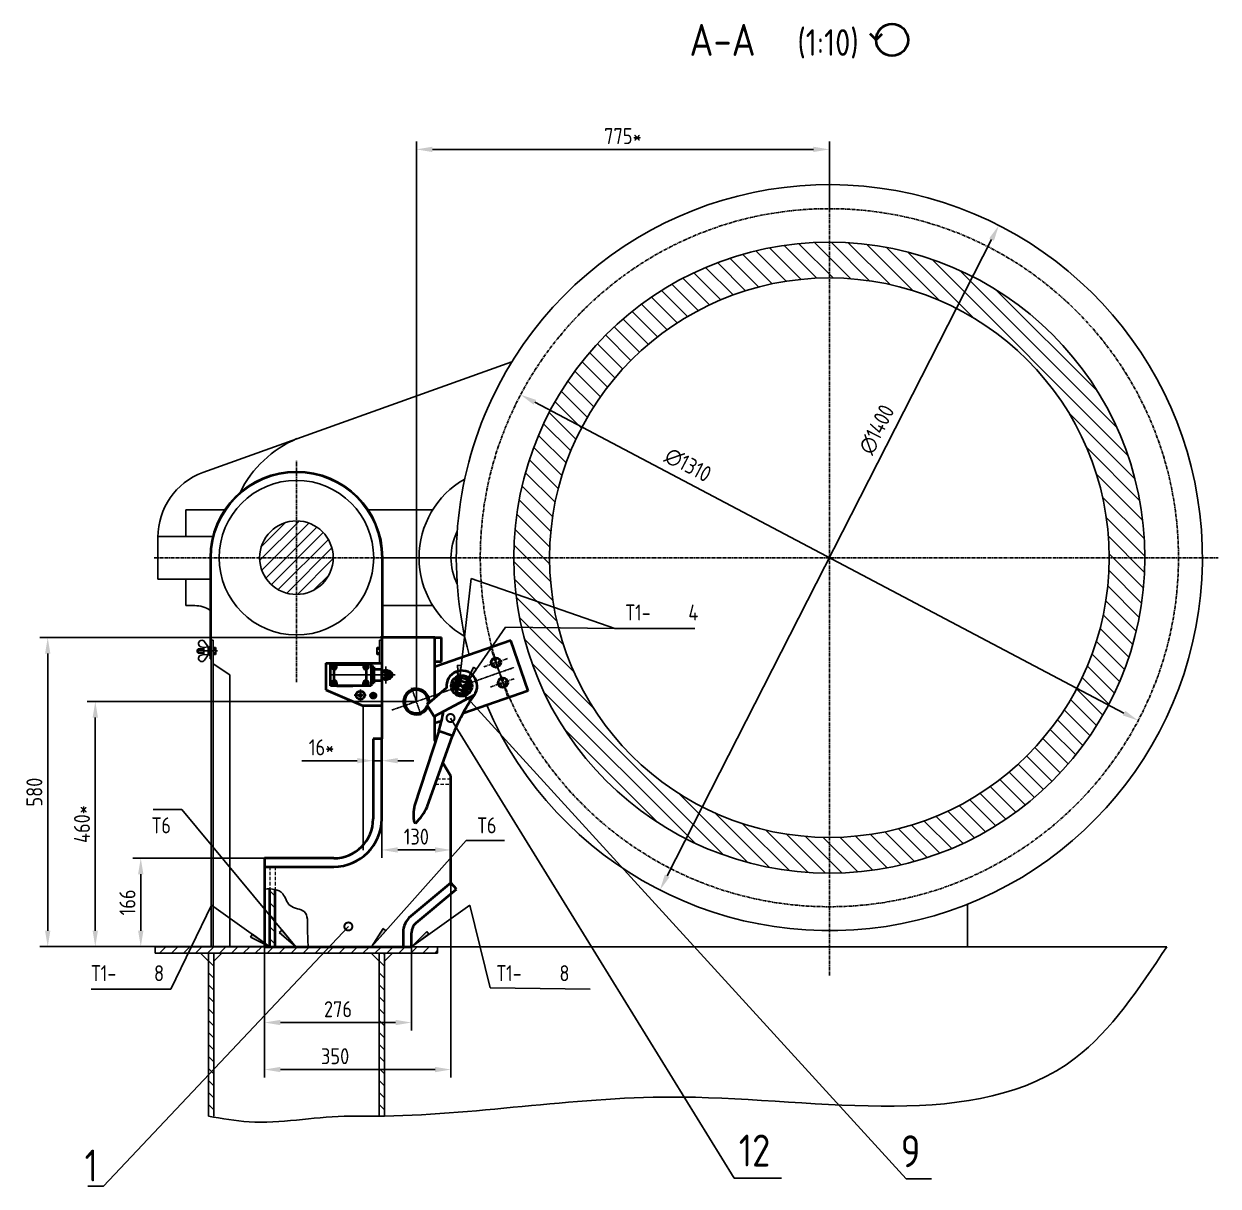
# Model space of a CAD drawing. Header units: millimetres. Extents: x 467 to 39028, y -12467 to 24298.
# Drawn here: x 467 to 2707, y -9413 to -7232 of the extents above; entities that cross this region are included whole.
import ezdxf
from ezdxf.enums import TextEntityAlignment as Align

# ---------------------------------------------------------------- set-up
doc = ezdxf.new("R2010")
doc.units = ezdxf.units.MM
for name, pattern in [('CENTER', [50.8, 31.75, -6.35, 6.35, -6.35]), ('CENTER2', [1.125, 0.75, -0.125, 0.125, -0.125]), ('HIDDEN', [9.525, 6.35, -3.175]), ('PHANTOM', [2.5, 1.25, -0.25, 0.25, -0.25, 0.25, -0.25])]:
    doc.linetypes.add(name, pattern=pattern)
for name, color, linetype in [('Bord', 1, 'Continuous'), ('Cen', 5, 'CENTER'), ('CEN2', 5, 'CENTER2'), ('Dim', 7, 'Continuous'), ('Hatch', 250, 'Continuous'), ('Hide', 250, 'HIDDEN'), ('PHAN', 5, 'PHANTOM'), ('Text', 3, 'Continuous'), ('Textb', 6, 'Continuous')]:
    doc.layers.add(name, color=color, linetype=linetype)
doc.layers.add('Con', color=6, linetype='Continuous', lineweight=18)
doc.layers.add('Cont', color=6, linetype='Continuous', lineweight=40)
doc.styles.add('Style1', font='romans.shx', dxfattribs={"width": 0.8})
doc.dimstyles.new('Dia_2', dxfattribs={"dimscale": 2, "dimtxt": 3, "dimasz": 3, "dimexe": 1.25, "dimexo": 0, "dimgap": 1.5, "dimtad": 2, "dimtoh": 1, "dimtxsty": 'Style1', "dimcen": 2.5, "dimclrt": 3, "dimadec": 0, "dimazin": 0, "dimtfac": 1, "dimtmove": 1, "dimatfit": 3, "dimfxl": 1, "dimarcsym": 0})
doc.dimstyles.new('LIN10', dxfattribs={"dimscale": 10, "dimtxt": 3, "dimasz": 3, "dimexe": 1.5, "dimexo": 0, "dimgap": 1, "dimtad": 1, "dimdec": 0, "dimzin": 12, "dimdsep": 46, "dimtxsty": 'Style1', "dimcen": 0, "dimclrt": 3, "dimadec": 0, "dimazin": 0, "dimtfac": 1, "dimtdec": 0, "dimtmove": 0, "dimatfit": 3, "dimfxl": 1, "dimtolj": 1, "dimtzin": 12, "dimarcsym": 0})
doc.dimstyles.new('Poz_15', dxfattribs={"dimscale": 15, "dimtxt": 6, "dimasz": 3, "dimexe": 1.25, "dimexo": 0, "dimgap": 1.5, "dimtad": 2, "dimtih": 1, "dimtoh": 1, "dimdec": 0, "dimtxsty": 'Style1', "dimblk": 'DOTSMALL', "dimcen": 2.5, "dimclrt": 6, "dimadec": 0, "dimazin": 0, "dimtfac": 1, "dimtdec": 0, "dimtmove": 0, "dimatfit": 3, "dimldrblk": 'DOTSMALL', "dimfxl": 1, "dimarcsym": 0})
doc.dimstyles.new('SVARKA_10', dxfattribs={"dimscale": 10, "dimtxt": 3, "dimasz": 4, "dimexe": 1.5, "dimexo": 0, "dimgap": 1.5, "dimtad": 1, "dimdec": 0, "dimzin": 12, "dimdsep": 46, "dimtxsty": 'Style1', "dimblk1": 'Arrow', "dimblk2": 'Arrow', "dimsah": 1, "dimcen": 0, "dimclrt": 3, "dimadec": 0, "dimazin": 0, "dimtfac": 1, "dimtdec": 0, "dimtofl": 0, "dimtmove": 1, "dimatfit": 3, "dimldrblk": 'Arrow', "dimfxl": 1, "dimtolj": 1, "dimtzin": 12, "dimarcsym": 0})
doc.dimstyles.new('SVARKA_5', dxfattribs={"dimscale": 5, "dimtxt": 3, "dimasz": 4, "dimexe": 1.5, "dimexo": 0, "dimgap": 1.5, "dimtad": 1, "dimdec": 0, "dimzin": 12, "dimdsep": 46, "dimtxsty": 'Style1', "dimblk1": 'Arrow', "dimblk2": 'Arrow', "dimsah": 1, "dimcen": 0, "dimclrt": 3, "dimadec": 0, "dimazin": 0, "dimtfac": 1, "dimtdec": 0, "dimtofl": 0, "dimtmove": 1, "dimatfit": 3, "dimldrblk": 'Arrow', "dimfxl": 1, "dimtolj": 1, "dimtzin": 12, "dimarcsym": 0})

# ---------------------------------------------------------------- blocks, each defined once
blk = doc.blocks.new('*D259')
at = {"layer": 'Defpoints', "color": 0, "transparency": 16777216}
for p in [(1977.9, -7467.4), (1977.9, -7578.6), (1202.9, -8503.6)]:
    blk.add_point(p, dxfattribs=at)
at = {"layer": 'Dim', "color": 0, "lineweight": -2, "transparency": 16777216}
for p, q in [((1202.9, -8503.6), (1202.9, -7452.4)), ((1977.9, -7578.6), (1977.9, -7452.4)), ((1232.9, -7467.4), (1947.9, -7467.4))]:
    blk.add_line(p, q, dxfattribs=at)
at = {"layer": 'Dim', "color": 0, "transparency": 16777216}
for points in [[(1232.9, -7462.4), (1232.9, -7472.4), (1202.9, -7467.4)], [(1947.9, -7462.4), (1947.9, -7472.4), (1977.9, -7467.4)]]:
    blk.add_solid(points, dxfattribs=at)
at = {"layer": 'Dim', "color": 3, "transparency": 16777216, "insert": (1590.4, -7442.4), "char_height": 30, "attachment_point": 5, "style": 'Style1'}
blk.add_mtext('\\A1;775*', dxfattribs=at)
blk = doc.blocks.new('*D260')
at = {"layer": 'Defpoints', "color": 0, "transparency": 16777216}
for p in [(1202.9, -8503.6), (600.5, -8963.6), (712.9, -8963.6)]:
    blk.add_point(p, dxfattribs=at)
at = {"layer": 'Dim', "color": 0, "lineweight": -2, "transparency": 16777216}
for p, q in [((1202.9, -8503.6), (585.5, -8503.6)), ((600.5, -8533.6), (600.5, -8933.6)), ((712.9, -8963.6), (585.5, -8963.6))]:
    blk.add_line(p, q, dxfattribs=at)
at = {"layer": 'Dim', "color": 0, "transparency": 16777216}
for points in [[(595.5, -8533.6), (605.5, -8533.6), (600.5, -8503.6)], [(595.5, -8933.6), (605.5, -8933.6), (600.5, -8963.6)]]:
    blk.add_solid(points, dxfattribs=at)
at = {"layer": 'Dim', "color": 3, "transparency": 16777216, "insert": (575.5, -8733.6), "char_height": 30, "attachment_point": 5, "rotation": 90, "style": 'Style1'}
blk.add_mtext('\\A1;460*', dxfattribs=at)
blk = doc.blocks.new('*D271')
at = {"layer": 'Defpoints', "color": 0, "transparency": 16777216}
for p in [(685.8, -8797.6), (917.9, -8797.6), (917.9, -8963.6)]:
    blk.add_point(p, dxfattribs=at)
at = {"layer": 'Dim', "color": 0, "lineweight": -2, "transparency": 16777216}
for p, q in [((917.9, -8797.6), (670.8, -8797.6)), ((685.8, -8933.6), (685.8, -8827.6)), ((917.9, -8963.6), (670.8, -8963.6))]:
    blk.add_line(p, q, dxfattribs=at)
at = {"layer": 'Dim', "color": 0, "transparency": 16777216}
for points in [[(680.8, -8827.6), (690.8, -8827.6), (685.8, -8797.6)], [(680.8, -8933.6), (690.8, -8933.6), (685.8, -8963.6)]]:
    blk.add_solid(points, dxfattribs=at)
at = {"layer": 'Dim', "color": 3, "transparency": 16777216, "insert": (660.8, -8880.6), "char_height": 30, "attachment_point": 5, "rotation": 90, "style": 'Style1'}
blk.add_mtext('\\A1;166', dxfattribs=at)
blk = doc.blocks.new('*D272')
at = {"layer": 'Defpoints', "color": 0, "transparency": 16777216}
for p in [(917.9, -8963.6), (1193.9, -8963.6), (1193.9, -9106)]:
    blk.add_point(p, dxfattribs=at)
at = {"layer": 'Dim', "color": 0, "lineweight": -2, "transparency": 16777216}
for p, q in [((917.9, -8963.6), (917.9, -9121)), ((1193.9, -8963.6), (1193.9, -9121)), ((947.9, -9106), (1163.9, -9106))]:
    blk.add_line(p, q, dxfattribs=at)
at = {"layer": 'Dim', "color": 0, "transparency": 16777216}
for points in [[(947.9, -9101), (947.9, -9111), (917.9, -9106)], [(1163.9, -9101), (1163.9, -9111), (1193.9, -9106)]]:
    blk.add_solid(points, dxfattribs=at)
at = {"layer": 'Dim', "color": 3, "transparency": 16777216, "insert": (1055.9, -9081), "char_height": 30, "attachment_point": 5, "style": 'Style1'}
blk.add_mtext('\\A1;276', dxfattribs=at)
blk = doc.blocks.new('*D273')
at = {"layer": 'Defpoints', "color": 0, "transparency": 16777216}
for p in [(1146.8, -8383.6), (511.2, -8963.6), (712.9, -8963.6)]:
    blk.add_point(p, dxfattribs=at)
at = {"layer": 'Dim', "color": 0, "lineweight": -2, "transparency": 16777216}
for p, q in [((1146.8, -8383.6), (496.2, -8383.6)), ((511.2, -8413.6), (511.2, -8933.6)), ((712.9, -8963.6), (496.2, -8963.6))]:
    blk.add_line(p, q, dxfattribs=at)
at = {"layer": 'Dim', "color": 0, "transparency": 16777216}
for points in [[(506.2, -8413.6), (516.2, -8413.6), (511.2, -8383.6)], [(506.2, -8933.6), (516.2, -8933.6), (511.2, -8963.6)]]:
    blk.add_solid(points, dxfattribs=at)
at = {"layer": 'Dim', "color": 3, "transparency": 16777216, "insert": (486.2, -8673.6), "char_height": 30, "attachment_point": 5, "rotation": 90, "style": 'Style1'}
blk.add_mtext('\\A1;580', dxfattribs=at)
blk = doc.blocks.new('*D261')
at = {"layer": 'Defpoints', "color": 0, "transparency": 16777216}
for p in [(1137.9, -8709.7), (1267.9, -8779.1), (1267.9, -8782.1)]:
    blk.add_point(p, dxfattribs=at)
at = {"layer": 'Dim', "color": 0, "lineweight": -2, "transparency": 16777216}
for p, q in [((1137.9, -8709.7), (1137.9, -8797.1)), ((1167.9, -8782.1), (1237.9, -8782.1)), ((1267.9, -8779.1), (1267.9, -8797.1))]:
    blk.add_line(p, q, dxfattribs=at)
at = {"layer": 'Dim', "color": 0, "transparency": 16777216}
for points in [[(1167.9, -8777.1), (1167.9, -8787.1), (1137.9, -8782.1)], [(1237.9, -8777.1), (1237.9, -8787.1), (1267.9, -8782.1)]]:
    blk.add_solid(points, dxfattribs=at)
at = {"layer": 'Dim', "color": 3, "transparency": 16777216, "insert": (1202.9, -8757.1), "char_height": 30, "attachment_point": 5, "style": 'Style1'}
blk.add_mtext('\\A1;130', dxfattribs=at)
blk = doc.blocks.new('*D262')
at = {"layer": 'Defpoints', "color": 0, "transparency": 16777216}
for p in [(1121.9, -8614.6), (1121.9, -8709.7), (1137.9, -8709.7)]:
    blk.add_point(p, dxfattribs=at)
at = {"layer": 'Dim', "color": 0, "lineweight": -2, "transparency": 16777216}
for p, q in [((1121.9, -8709.7), (1121.9, -8599.6)), ((1137.9, -8709.7), (1137.9, -8599.6)), ((1091.9, -8614.6), (988.2, -8614.6)), ((1137.9, -8614.6), (1121.9, -8614.6)), ((1167.9, -8614.6), (1197.9, -8614.6))]:
    blk.add_line(p, q, dxfattribs=at)
at = {"layer": 'Dim', "color": 0, "transparency": 16777216}
for points in [[(1091.9, -8609.6), (1091.9, -8619.6), (1121.9, -8614.6)], [(1167.9, -8609.6), (1167.9, -8619.6), (1137.9, -8614.6)]]:
    blk.add_solid(points, dxfattribs=at)
at = {"layer": 'Dim', "color": 3, "transparency": 16777216, "insert": (1025, -8589.6), "char_height": 30, "attachment_point": 5, "style": 'Style1'}
blk.add_mtext('\\A1;16*', dxfattribs=at)
blk = doc.blocks.new('*D263')
at = {"layer": 'Defpoints', "color": 0, "transparency": 16777216}
for p in [(1267.9, -8843.6), (917.9, -8963.6), (1267.9, -9194.2)]:
    blk.add_point(p, dxfattribs=at)
at = {"layer": 'Dim', "color": 0, "lineweight": -2, "transparency": 16777216}
for p, q in [((1267.9, -8843.6), (1267.9, -9209.2)), ((917.9, -8963.6), (917.9, -9209.2)), ((947.9, -9194.2), (1237.9, -9194.2))]:
    blk.add_line(p, q, dxfattribs=at)
at = {"layer": 'Dim', "color": 0, "transparency": 16777216}
for points in [[(947.9, -9189.2), (947.9, -9199.2), (917.9, -9194.2)], [(1237.9, -9189.2), (1237.9, -9199.2), (1267.9, -9194.2)]]:
    blk.add_solid(points, dxfattribs=at)
at = {"layer": 'Dim', "color": 3, "transparency": 16777216, "insert": (1050.5, -9169.2), "char_height": 30, "attachment_point": 5, "style": 'Style1'}
blk.add_mtext('\\A1;350', dxfattribs=at)
blk = doc.blocks.new('*D274')
at = {"layer": 'Defpoints', "color": 0, "transparency": 16777216}
for p in [(1398.6, -7927.9), (2557.2, -8539.3)]:
    blk.add_point(p, dxfattribs=at)
at = {"layer": 'Dim', "color": 0, "lineweight": -2, "transparency": 16777216}
blk.add_line((2530.6, -8525.3), (1425.1, -7941.9), dxfattribs=at)
at = {"layer": 'Dim', "color": 0, "transparency": 16777216}
for points in [[(1427.5, -7937.5), (1422.8, -7946.4), (1398.6, -7927.9)], [(2533, -8520.9), (2528.3, -8529.7), (2557.2, -8539.3)]]:
    blk.add_solid(points, dxfattribs=at)
at = {"layer": 'Dim', "color": 3, "transparency": 16777216, "insert": (1712.6, -8059.7), "char_height": 30, "attachment_point": 5, "rotation": 332.1789, "style": 'Style1'}
blk.add_mtext('∅1310', dxfattribs=at)
blk = doc.blocks.new('*D275')
at = {"layer": 'Defpoints', "color": 0, "transparency": 16777216}
for p in [(2295.8, -7610), (1660, -8857.3)]:
    blk.add_point(p, dxfattribs=at)
at = {"layer": 'Dim', "color": 0, "lineweight": -2, "transparency": 16777216}
blk.add_line((1673.6, -8830.6), (2282.2, -7636.7), dxfattribs=at)
at = {"layer": 'Dim', "color": 0, "transparency": 16777216}
for points in [[(2277.7, -7634.4), (2286.6, -7639), (2295.8, -7610)], [(1669.1, -8828.3), (1678.1, -8832.8), (1660, -8857.3)]]:
    blk.add_solid(points, dxfattribs=at)
at = {"layer": 'Dim', "color": 3, "transparency": 16777216, "insert": (2066.8, -7993.1), "char_height": 30, "attachment_point": 5, "rotation": 62.9902, "style": 'Style1'}
blk.add_mtext('∅1400', dxfattribs=at)
blk = doc.blocks.new('1')
at = {"layer": 'Cont'}
for q in [(0.14, 4.02), (2.4, 4.02)]:
    blk.add_line((1.27, 2.88), q, dxfattribs=at)
blk.add_circle((4.27, 2.88), 3, dxfattribs=at)
blk = doc.blocks.new('ZNAK04')
at = {"layer": 'Cont'}
blk.add_blockref('1', (30.27, 0.21), dxfattribs=at)
at = {"layer": 'Textb', "style": 'Style1', "width": 0.8}
for tag, height, p in [('А-А', 6, (13.88, 0.1)), ('SC', 5, (28.73, 0.1))]:
    blk.add_attdef(tag, text='', height=height, dxfattribs=at).set_placement(p, align=Align.RIGHT)
blk.add_attdef('45%%D(1)', (38.24, 0.1), '', height=5, dxfattribs=at)
blk = doc.blocks.new('Arrow')
blk.add_hatch(color=256).paths.add_polyline_path([(0, 0), (-1, 0), (-1, -0.167)])
blk.add_line((-1, 0), (-1, -0.167))
at = {"color": 0, "linetype": 'ByBlock', "lineweight": -2}
for q in [(-1, 0), (-1, -0.167)]:
    blk.add_line((0, 0), q, dxfattribs=at)
blk = doc.blocks.new('svarka02')
at = {"layer": 'Text', "style": 'Style1', "width": 0.8}
for tag, p in [('Т1-', (2, 1.5)), ('6', (13.78, 1.5))]:
    blk.add_attdef(tag, p, '', height=3, dxfattribs=at)
blk = doc.blocks.new('_DotSmall')
at = {"color": 0, "linetype": 'ByBlock', "const_width": 0.5}
blk.add_lwpolyline([(-0.0625, 0, 1), (0.0625, 0, 1)], format="xyb", close=True, dxfattribs=at)
blk = doc.blocks.new('ключ')
for p, q in [((22813.8, 4645.4), (22875.8, 4586.9)), ((22796.3, 4626.1), (22813.3, 4626.1)), ((22796.3, 4609.1), (22796.3, 4626.1)), ((22813.3, 4626.1), (22813.3, 4609.1)), ((22899.3, 4631.4), (22899.4, 4604.4)), ((23040.7, 4629.5), (22899.3, 4631.4)), ((23076.3, 4615.7), (23076.1, 4619.1)), ((22813.3, 4609.1), (22796.3, 4609.1)), ((22899.4, 4604.4), (23045.9, 4606.2)), ((23045.9, 4606.2), (23045.9, 4606.2)), ((22817.5, 4592), (22859.8, 4567.2)), ((22875.8, 4586.9), (22859.8, 4567.2))]:
    blk.add_line(p, q)
for radius in [19.6, 14.9]:
    blk.add_circle((22804.8, 4617.6), radius)
for centre, radius, start, end in [((22805, 4618), 28.8, 72.2726, 295.6169), ((22914.3, 4989.5), 358.4, 253.7128, 267.5946), ((23024.9, 4509.2), 121.3, 64.988, 82.4765), ((22913.7, 4229.9), 374.7, 92.2201, 98.0847), ((23037, 4688.4), 82.7, 276.1825, 298.407)]:
    blk.add_arc(centre, radius, start, end)

msp = doc.modelspace()

# ---------------------------------------------------------------- hatches: boundary and pattern name
at = {"layer": 'Hatch'}
h = msp.add_hatch(dxfattribs=at)
h.set_pattern_fill('ANSI31', color=256, scale=7, angle=90, style=0)
h.set_pattern_definition([(135, (-9145.152, -7830.683), (-15.71545, -15.71545), [])])
h.paths.add_polyline_path([(1977.88, -7708.626), (1977.88, -7641.626, 0.41421356), (1385.878, -8233.628), (1452.878, -8233.628, -0.41421356)])
h.paths.add_polyline_path([(1977.88, -7641.626), (1977.88, -7708.626, -0.41421356), (2502.883, -8233.628), (2569.883, -8233.628, 0.41421356)])
h.paths.add_polyline_path([(2569.883, -8233.628), (2502.883, -8233.628, -0.41421356), (1977.88, -8758.631), (1977.88, -8825.631, 0.41421356)])
h.paths.add_polyline_path([(1977.88, -8758.631, -0.41421356), (1452.878, -8233.628), (1385.878, -8233.628, 0.41421356), (1977.88, -8825.631)])
h = msp.add_hatch(dxfattribs=at)
h.set_pattern_fill('ANSI31', color=256, scale=5, style=0)
h.set_pattern_definition([(45, (-9145.152, -7830.683), (-11.22532, 11.22532), [])])
h.paths.add_polyline_path([(977.88, -8164.616), (977.88, -8233.628), (1046.893, -8233.628, 0.41421356)])
h.paths.add_polyline_path([(977.88, -8164.616, 0.41421356), (908.868, -8233.628), (977.88, -8233.628)])
h.paths.add_polyline_path([(977.88, -8233.628), (908.868, -8233.628, 0.41421356), (977.88, -8302.641)])
h.paths.add_polyline_path([(1046.893, -8233.628), (977.88, -8233.628), (977.88, -8302.641, 0.41421356)])
h = msp.add_hatch(dxfattribs=at)
h.set_pattern_fill('ANSI31', color=256, scale=5, angle=90)
h.set_pattern_definition([(135, (-23851.539, -7989.425), (-11.22532, -11.22532), [])])
edge = h.paths.add_edge_path()
edge.add_spline(control_points=[(937.88, -8856.262), (934.769, -8855.624), (931.409, -8855.34), (927.88, -8855.298)], knot_values=[20.46850974, 20.46850974, 20.46850974, 20.46850974, 30.24795328, 30.24795328, 30.24795328, 30.24795328], degree=3, periodic=0)
edge.add_line((927.88, -8855.298), (927.88, -8963.628))
edge.add_line((927.88, -8963.628), (937.88, -8963.628))
edge.add_line((937.88, -8963.628), (937.88, -8856.262))
h = msp.add_hatch(dxfattribs=at)
h.set_pattern_fill('ANSI31', color=256, scale=5)
h.set_pattern_definition([(45, (-2765.058, -8353.302), (-11.22532, 11.22532), [])])
h.paths.add_polyline_path([(1242.88, -8963.628), (977.88, -8963.628), (977.88, -8975.628), (1242.88, -8975.628)])
h.paths.add_polyline_path([(977.88, -8963.628), (712.88, -8963.628), (712.88, -8975.628), (977.88, -8975.628)])
h = msp.add_hatch(dxfattribs=at)
h.set_pattern_fill('ANSI31', color=256, scale=5, angle=90)
h.set_pattern_definition([(135, (-2765.058, -8353.302), (-11.22532, -11.22532), [])])
h.paths.add_polyline_path([(822.885, -8975.628), (812.885, -8975.628), (812.885, -9281.628), (822.885, -9281.628)])
h = msp.add_hatch(dxfattribs=at)
h.set_pattern_fill('ANSI31', color=256, scale=5, angle=90)
h.set_pattern_definition([(135, (-2445.062, -8353.302), (-11.22532, -11.22532), [])])
h.paths.add_polyline_path([(1142.88, -8975.628), (1132.88, -8975.628), (1132.88, -9281.628), (1142.88, -9281.628)])

# ---------------------------------------------------------------- linework, layer by layer
at = {"layer": 'Bord'}
for p, q in [((1382.317, -7865.788), (802.032, -8073.583)), ((770.402, -8193.495), (770.402, -8143.628)), ((770.402, -8143.628), (843.181, -8143.628)), ((1112.58, -8143.628), (1233.658, -8143.628)), ((717.88, -8273.762), (717.88, -8195.23)), ((820.862, -8193.762), (717.904, -8193.762)), ((815.88, -8233.628), (815.88, -8423.696)), ((817.88, -8233.628), (817.88, -8592.773)), ((1137.88, -8233.628), (1137.88, -8383.628)), ((1267.88, -8233.628), (1139.88, -8233.628)), ((1139.88, -8233.628), (1139.88, -8383.628)), ((815.88, -8273.762), (717.88, -8273.762)), ((770.402, -8323.628), (770.402, -8273.762)), ((770.402, -8323.628), (787.524, -8323.628)), ((1139.88, -8323.628), (1233.658, -8323.628)), ((815.88, -8343.696), (815.88, -8423.696)), ((817.88, -8343.696), (817.88, -8963.628)), ((1137.88, -8343.696), (1137.88, -8383.628)), ((804.28, -8402.196), (798.813, -8400.854)), ((812.28, -8401.196), (804.28, -8402.196)), ((804.28, -8402.196), (804.28, -8415.196)), ((812.28, -8401.196), (805.343, -8391.307)), ((812.28, -8401.196), (812.28, -8416.196)), ((812.28, -8402.196), (814.28, -8402.196)), ((814.28, -8400.696), (814.28, -8403.696)), ((815.88, -8400.696), (814.28, -8400.696)), ((815.88, -8400.696), (815.88, -8416.696)), ((821.88, -8388.696), (817.88, -8388.696)), ((817.88, -8388.696), (821.88, -8388.696)), ((821.88, -8388.696), (821.88, -8433.029)), ((821.88, -8388.696), (821.88, -8433.029)), ((821.88, -8415.246), (821.88, -8402.146)), ((821.88, -8402.146), (826.158, -8402.146)), ((826.158, -8402.146), (826.88, -8403.397)), ((1129.603, -8402.146), (1128.88, -8403.397)), ((1133.88, -8402.146), (1129.603, -8402.146)), ((1133.88, -8388.696), (1133.88, -8431.628)), ((1133.88, -8388.696), (1133.88, -8431.628)), ((1133.88, -8388.696), (1137.88, -8388.696)), ((1137.88, -8388.696), (1133.88, -8388.696)), ((1133.88, -8415.246), (1133.88, -8402.146)), ((829.832, -8408.696), (790.429, -8408.696)), ((793.48, -8404.696), (791.88, -8406.296)), ((791.88, -8406.296), (791.88, -8411.096)), ((791.88, -8411.096), (793.48, -8412.696)), ((804.28, -8405.373), (792.804, -8405.373)), ((804.28, -8412.02), (792.804, -8412.02)), ((793.48, -8404.696), (793.48, -8412.696)), ((804.28, -8404.696), (793.48, -8404.696)), ((804.28, -8412.696), (793.48, -8412.696)), ((804.28, -8415.196), (798.963, -8416.362)), ((804.28, -8415.196), (812.28, -8416.196)), ((812.28, -8416.196), (805.318, -8425.978)), ((812.28, -8411.299), (814.28, -8405.819)), ((812.28, -8412.299), (814.28, -8406.819)), ((812.28, -8415.196), (814.28, -8415.196)), ((814.28, -8403.696), (814.28, -8412.696)), ((814.28, -8416.696), (814.28, -8412.696)), ((815.88, -8416.696), (814.28, -8416.696)), ((815.88, -8423.696), (817.88, -8423.696)), ((817.88, -8423.696), (815.88, -8423.696)), ((817.88, -8423.696), (815.88, -8423.696)), ((821.88, -8405.421), (826.158, -8405.421)), ((821.88, -8411.971), (826.158, -8411.971)), ((826.158, -8415.246), (821.88, -8415.246)), ((826.158, -8405.421), (826.88, -8404.17)), ((826.158, -8411.971), (826.88, -8413.222)), ((826.88, -8413.995), (826.158, -8415.246)), ((826.88, -8403.397), (826.88, -8413.995)), ((1128.88, -8403.397), (1128.88, -8413.995)), ((1129.603, -8405.421), (1128.88, -8404.17)), ((1129.603, -8411.971), (1128.88, -8413.222)), ((1128.88, -8413.995), (1129.603, -8415.246)), ((1133.88, -8405.421), (1129.603, -8405.421)), ((1133.88, -8411.971), (1129.603, -8411.971)), ((1129.603, -8415.246), (1133.88, -8415.246)), ((821.88, -8433.029), (821.88, -8963.628)), ((852.88, -8453.696), (821.88, -8433.029)), ((852.88, -8453.696), (852.88, -8963.628)), ((1102.88, -8511.827), (1102.88, -8782.374)), ((2236.861, -8963.628), (2236.861, -8883.96)), ((2611.01, -8963.628), (712.88, -8963.628)), ((712.88, -8963.628), (1242.88, -8963.628)), ((712.88, -8975.628), (712.88, -8963.628)), ((712.88, -8975.628), (1242.88, -8975.628)), ((797.885, -8975.628), (812.885, -8990.628)), ((812.885, -9281.628), (812.885, -8975.628)), ((822.885, -9281.628), (822.885, -8975.628)), ((837.885, -8975.628), (822.885, -8990.628)), ((1117.88, -8975.628), (1132.88, -8990.628)), ((1132.88, -9281.628), (1132.88, -8975.628)), ((1142.88, -9281.628), (1142.88, -8975.628)), ((1157.88, -8975.628), (1142.88, -8990.628)), ((1242.88, -8975.628), (1242.88, -8963.628))]:
    msp.add_line(p, q, dxfattribs=at)
for centre, radius in [((1977.88, -8233.628), 592.002), ((1977.88, -8233.628), 525.002), ((977.88, -8233.628), 145), ((977.88, -8233.628), 69.012)]:
    msp.add_circle(centre, radius, dxfattribs=at)
for centre, radius, start, end in [((1977.88, -8233.628), 700.002, 203.303709, 155.163199), ((1977.88, -8233.628), 700.002, 155.163199, 195.111646), ((1062.197, -8205.665), 212.428, 113.077501, 153.532471), ((847.88, -8195.23), 130, 110.651396, 180), ((977.88, -8233.628), 162, 0, 180), ((977.88, -8233.628), 160, 0, 180), ((1377.88, -8233.628), 170, 119.70945, 240.29055), ((1377.88, -8233.628), 110, 153.278532, 206.721468), ((787.524, -8373.628), 50, 55.44931, 90), ((800.286, -8394.855), 6.177, 35.051581, 256.207057), ((800.286, -8422.396), 6.177, 102.36423, 324.559272), ((819.096, -8408.696), 7.785, 335.122089, 24.877911), ((1136.665, -8408.696), 7.785, 155.122089, 204.877911), ((1097.88, -8491.827), 3, 204.711573, 105.81179)]:
    msp.add_arc(centre, radius, start, end, dxfattribs=at)
for points, knots in [([(917.88, -8855.693), (932.065, -8854.564), (954.104, -8855.928), (961.951, -8892.323), (1000.488, -8892.509), (998.195, -8931.01), (999.281, -8953.29), (1000.125, -8963.628)], [11.5617864, 11.5617864, 11.5617864, 11.5617864, 48.36851951, 74.75412116, 103.2394764, 136.48872328, 168.14223196, 168.14223196, 168.14223196, 168.14223196]), ([(812.885, -9281.628), (838.238, -9286.142), (922.455, -9301.136), (1029.648, -9278.932), (1114.332, -9282.084), (1326.37, -9278.77), (1739.107, -9199.03), (2363.357, -9337.189), (2558.809, -9042.368), (2611.01, -8963.628)], [0, 0, 0, 0, 76.88733479, 255.40267333, 321.03298449, 331.03400425, 891.35380252, 1632.63467436, 1902.75762928, 1902.75762928, 1902.75762928, 1902.75762928])]:
    msp.add_open_spline(points, degree=3, knots=knots, dxfattribs=at)
at = {"layer": 'Cen', "ltscale": 0.2}
for p, q in [((1977.88, -9017.627), (1977.88, -7499.654)), ((977.88, -8467.399), (977.88, -8050.865)), ((710.906, -8233.628), (2707.259, -8233.628)), ((1373.667, -8422.95), (1328.711, -8438.612)), ((1374.143, -8493.685), (1343.342, -8405.274)), ((1341.806, -8476.408), (1386.764, -8460.745))]:
    msp.add_line(p, q, dxfattribs=at)
at = {"layer": 'Cen', "ltscale": 0.5}
for p, q in [((1086.296, -8491.827), (1108.746, -8491.827)), ((1097.88, -8481.027), (1097.88, -8502.877))]:
    msp.add_line(p, q, dxfattribs=at)
at = {"layer": 'Cen', "ltscale": 0.2}
msp.add_circle((1977.88, -8233.628), 655, dxfattribs=at)
at = {"layer": 'CEN2', "linetype": 'Continuous'}
for p, q in [((1145.88, -8437.831), (1145.88, -8467.228)), ((1145.88, -8469.426), (1145.88, -8440.028)), ((1039.49, -8453.628), (1162.838, -8453.628))]:
    msp.add_line(p, q, dxfattribs=at)
at = {"layer": 'CEN2'}
for p, q in [((1385.84, -8439.888), (1157.031, -8519.602)), ((1296.74, -8499.478), (1278.783, -8447.934)), ((1296.849, -8499.791), (1278.892, -8448.247)), ((1211.859, -8529.4), (1193.902, -8477.857))]:
    msp.add_line(p, q, dxfattribs=at)
at = {"layer": 'Con'}
for p, q in [((1288.03, -8458.551), (1278.758, -8487.082)), ((1288.03, -8458.551), (1297.541, -8461.642)), ((1297.541, -8461.642), (1288.269, -8490.173)), ((1288.269, -8490.173), (1278.758, -8487.082))]:
    msp.add_line(p, q, dxfattribs=at)
at = {"layer": 'Cont'}
for p, q in [((1147.88, -8383.628), (1135.88, -8383.628)), ((1237.88, -8383.628), (1137.88, -8383.628)), ((1137.88, -8383.628), (1137.88, -8428.628)), ((1237.88, -8383.628), (1249.88, -8383.628)), ((1237.88, -8428.628), (1237.88, -8383.628)), ((1380.019, -8388.968), (1237.88, -8438.487)), ((1249.88, -8428.628), (1249.88, -8383.628)), ((1412.918, -8483.401), (1380.019, -8388.968)), ((1032.88, -8431.628), (1032.88, -8481.628)), ((1032.88, -8431.628), (1137.88, -8431.628)), ((1041.98, -8473.878), (1041.98, -8433.378)), ((1041.98, -8433.378), (1117.98, -8433.378)), ((1044.716, -8438.035), (1052.242, -8438.022)), ((1052.245, -8439.222), (1044.719, -8439.235)), ((1048.48, -8463.839), (1048.48, -8443.418)), ((1053.27, -8438.628), (1053.27, -8433.839)), ((1053.27, -8433.839), (1103.691, -8433.839)), ((1103.691, -8433.839), (1103.691, -8438.628)), ((1112.219, -8439.368), (1104.698, -8439.088)), ((1104.742, -8437.889), (1112.263, -8438.169)), ((1108.48, -8443.418), (1108.48, -8463.839)), ((1117.98, -8433.378), (1117.98, -8453.628)), ((1122.98, -8438.378), (1117.98, -8438.378)), ((1122.98, -8438.378), (1122.98, -8468.878)), ((1122.98, -8443.128), (1137.98, -8443.128)), ((1137.88, -8428.628), (1137.88, -8573.628)), ((1137.98, -8443.128), (1137.98, -8464.128)), ((1137.98, -8464.128), (1137.98, -8443.128)), ((1137.98, -8447.378), (1139.973, -8447.378)), ((1137.98, -8447.378), (1139.973, -8447.378)), ((1237.88, -8496.679), (1237.88, -8428.628)), ((1237.88, -8428.628), (1249.88, -8428.628)), ((1052.232, -8469.298), (1044.707, -8469.159)), ((1044.729, -8467.959), (1052.254, -8468.098)), ((1053.27, -8468.628), (1053.27, -8473.418)), ((1103.691, -8473.418), (1103.691, -8468.628)), ((1112.238, -8469.263), (1104.712, -8469.194)), ((1104.723, -8467.994), (1112.249, -8468.063)), ((1117.98, -8453.628), (1117.98, -8473.878)), ((1122.98, -8468.878), (1117.98, -8468.878)), ((1122.98, -8464.128), (1137.98, -8464.128)), ((1137.98, -8459.878), (1139.973, -8459.878)), ((1137.98, -8459.878), (1139.973, -8459.878)), ((1139.541, -8447.817), (1147.88, -8447.817)), ((1149.132, -8447.817), (1139.541, -8447.817)), ((1147.88, -8459.44), (1139.541, -8459.44)), ((1139.541, -8459.44), (1149.132, -8459.44)), ((1149.132, -8459.44), (1149.132, -8447.817)), ((1278.078, -8477.809), (1282.553, -8464.965)), ((1284.08, -8464.227), (1285.972, -8464.886)), ((1295.417, -8468.177), (1296.924, -8468.702)), ((1032.88, -8481.628), (1102.88, -8511.827)), ((1053.48, -8473.878), (1041.98, -8473.878)), ((1053.27, -8473.418), (1103.691, -8473.418)), ((1053.48, -8473.878), (1083.48, -8473.878)), ((1117.98, -8473.878), (1083.48, -8473.878)), ((1125.473, -8491.68), (1118.773, -8491.68)), ((1122.123, -8491.68), (1122.123, -8488.53)), ((1281.025, -8480.106), (1278.816, -8479.336)), ((1412.918, -8483.401), (1289.862, -8526.273)), ((1291.661, -8483.811), (1290.163, -8483.289)), ((1297.662, -8470.229), (1293.188, -8483.073)), ((1137.88, -8511.827), (1102.88, -8511.827)), ((1124.723, -8493.38), (1119.273, -8493.38)), ((1123.873, -8494.83), (1120.108, -8494.83)), ((1237.88, -8577.009), (1237.88, -8530.447)), ((1250.095, -8540.127), (1237.88, -8544.382)), ((1121.88, -8573.628), (1121.88, -8723.628)), ((1137.88, -8573.628), (1121.88, -8573.628)), ((1137.88, -8723.628), (1137.88, -8573.628)), ((1267.88, -8643.628), (1252.718, -8618.357)), ((1267.88, -8843.628), (1267.88, -8643.628)), ((1047.88, -8797.628), (917.88, -8797.628)), ((917.88, -8797.628), (917.88, -8813.628)), ((917.88, -8813.628), (917.88, -8963.628)), ((917.88, -8813.628), (1047.88, -8813.628)), ((1267.88, -8843.628), (1192.273, -8906.635)), ((1278.123, -8855.92), (1267.88, -8843.628)), ((927.88, -8963.628), (927.88, -8855.298)), ((937.88, -8963.628), (937.88, -8856.262)), ((1202.516, -8918.926), (1278.123, -8855.92)), ((1177.88, -8937.363), (1177.88, -8963.628)), ((1193.88, -8963.628), (1193.88, -8937.363)), ((917.88, -8963.628), (1177.88, -8963.628)), ((1177.88, -8963.628), (1193.88, -8963.628))]:
    msp.add_line(p, q, dxfattribs=at)
for centre, radius in [((1352.115, -8430.458), 9), ((1048.48, -8438.628), 4.25), ((1108.48, -8438.628), 4.25), ((1048.48, -8468.628), 4.25), ((1108.48, -8468.628), 4.25), ((1145.845, -8453.575), 1.955), ((1145.845, -8453.682), 1.955), ((1365.275, -8468.231), 9), ((1097.88, -8491.827), 8), ((1097.88, -8491.827), 2), ((1122.148, -8492.43), 5)]:
    msp.add_circle(centre, radius, dxfattribs=at)
for centre, radius, start, end in [((1048.48, -8438.628), 3.811, 171.043641, 189.162536), ((1048.48, -8438.628), 4.789, 270, 0), ((1048.48, -8438.628), 3.811, 351.043641, 9.162536), ((1108.48, -8438.628), 4.789, 180, 270), ((1108.48, -8438.628), 3.811, 168.812232, 186.931128), ((1108.48, -8438.628), 3.811, 348.812232, 6.931128), ((1145.88, -8453.628), 8.6, 76.552273, 137.487932), ((1145.88, -8453.628), 8.6, 222.512068, 137.487932), ((1048.48, -8468.628), 3.811, 169.882271, 188.001166), ((1048.48, -8468.628), 4.789, 0, 90), ((1048.48, -8468.628), 3.811, 349.882271, 8.001166), ((1108.48, -8468.628), 4.789, 90, 180), ((1108.48, -8468.628), 3.811, 170.420439, 188.539335), ((1108.48, -8468.628), 3.811, 350.420439, 8.539335), ((1145.88, -8453.628), 8.6, 222.512068, 283.447727), ((1287.87, -8474.019), 12.5, 93.729852, 230.263539), ((1287.87, -8474.019), 9.549, 103.889543, 127.695102), ((1287.87, -8474.019), 10.5, 111.159916, 120.424729), ((1287.87, -8474.019), 12.5, 277.44621, 46.547181), ((1287.87, -8474.019), 9.549, 13.889543, 37.695102), ((1287.87, -8474.019), 10.5, 21.159916, 30.424729), ((1202.88, -8503.628), 24, 353.498915, 335.657603), ((1202.88, -8503.628), 22, 347.476402, 339.160963), ((1287.87, -8474.019), 10.5, 201.159916, 210.424729), ((1287.87, -8474.019), 9.549, 193.889543, 217.695102), ((1287.87, -8474.019), 9.549, 283.889543, 307.695102), ((1287.87, -8474.019), 10.5, 291.159916, 300.424729), ((1297.88, -8577.009), 60, 180, 183.656222), ((1047.88, -8723.628), 74, 270, 0), ((1047.88, -8723.628), 90, 270, 0), ((1217.88, -8937.363), 40, 129.805571, 180), ((1217.88, -8937.363), 24, 129.805571, 180)]:
    msp.add_arc(centre, radius, start, end, dxfattribs=at)
at = {"layer": 'Dim'}
for p, q in [((1725.147, -8366.425), (1575.441, -8366.425)), ((742.374, -9043.413), (592.668, -9043.413)), ((1529.093, -9043.413), (1341.586, -9040.859))]:
    msp.add_line(p, q, dxfattribs=at)
at = {"layer": 'Hide', "linetype": 'HIDDEN', "lineweight": 18}
for p, q in [((1241.988, -8648.628), (1267.88, -8648.628)), ((1238.444, -8658.628), (1267.88, -8658.628)), ((927.88, -8813.628), (927.88, -8963.628)), ((937.88, -8813.628), (937.88, -8963.628))]:
    msp.add_line(p, q, dxfattribs=at)
at = {"layer": 'Hide'}
for centre in [(1352.115, -8430.458), (1365.275, -8468.231)]:
    msp.add_circle(centre, 5, dxfattribs=at)
at = {"layer": 'PHAN'}
for p, q in [((1153.132, -8447.817), (1143.541, -8447.817)), ((1143.541, -8459.44), (1153.132, -8459.44)), ((1153.132, -8459.44), (1153.132, -8447.817))]:
    msp.add_line(p, q, dxfattribs=at)
msp.add_circle((1149.845, -8453.682), 1.955, dxfattribs=at)
msp.add_arc((1149.88, -8453.628), 8.6, 222.512068, 137.487932, dxfattribs=at)

# ---------------------------------------------------------------- block references
ref = msp.add_blockref('ZNAK04', (1750.04, -7292.846), dxfattribs=dict(xscale=10, yscale=10, zscale=10))
ref.add_attrib('А-А', 'А-А', dxfattribs={"layer": 'Textb', "height": 60, "style": 'Style1', "width": 0.8}).set_placement((1839.451, -7291.847), align=Align.RIGHT)
ref.add_attrib('SC', '(1:10)', dxfattribs={"layer": 'Textb', "height": 50, "style": 'Style1', "width": 0.8}).set_placement((2032.855, -7291.847), align=Align.RIGHT)
at = {"layer": 'Cont', "xscale": 10, "yscale": 10, "zscale": 10}
for p, values in [((1575.441, -8366.425), {'6': '4', 'Т1-': 'Т1-'}), ((572.874, -9043.413), {'6': '8', 'Т1-': 'Т1-'}), ((1333.5, -9043.413), {'6': '8', 'Т1-': 'Т1-'})]:
    msp.add_blockref('svarka02', p, dxfattribs=at).add_auto_attribs(values)
at = {"layer": 'Cont', "rotation": 251.25441747626434}
msp.add_blockref('ключ', (4243.942, 14605.004), dxfattribs=at)

# ---------------------------------------------------------------- texts
at = {"layer": 'Dim', "color": 6, "char_height": 60, "attachment_point": 6, "style": 'Style1'}
for s, insert in [('12', (1867.038, -9346.175)), ('9', (2148.663, -9347.562)), ('1', (605.509, -9374.352))]:
    msp.add_mtext(s, dxfattribs=dict(at, insert=insert))
at = {"layer": 'Text', "style": 'Style1', "width": 0.8}
for p in [(706.586, -8750.981), (1317.481, -8750.981)]:
    msp.add_attdef('Т6', p, 'Т1-', height=30, dxfattribs=at)

# ---------------------------------------------------------------- dimensions: what is measured, and where the dimension line sits
at = {"layer": 'Dim'}
dim = msp.add_linear_dim(base=(1977.88, -7467.372), p1=(1202.88, -8503.628), p2=(1977.88, -7578.628), text='<>*', dimstyle='LIN10', override={"dimtp": 0.1, "dimtm": 0.1, "dimtfac": 0.71, "dimtdec": 3, "dimtzin": 8}, dxfattribs=at)
dim.commit()
dim.dimension.update_dxf_attribs({"geometry": '*D259', "text_midpoint": (1590.38, -7467.372), "dimtype": 160})
for p1, p2, picture, middle in [((1659.98, -8857.281), (2295.781, -7609.976), '*D275', (2093.561, -8006.688)), ((2557.169, -8539.325), (1398.592, -7927.932), '*D274', (1698.6, -8086.249))]:
    dim = msp.add_diameter_dim_2p(p1=p1, p2=p2, dimstyle='Dia_2', override={"dimscale": 10, "dimtp": 0.1, "dimtm": 0.1, "dimtfac": 0.71, "dimtdec": 3, "dimtmove": 0, "dimatfit": 2}, dxfattribs=at)
    dim.commit()
    dim.dimension.update_dxf_attribs({"geometry": picture, "text_midpoint": middle, "dimtype": 163})
for base, p1, p2, picture, middle in [((511.188, -8963.628), (1146.774, -8383.628), (712.88, -8963.628), '*D273', (486.188, -8673.628)), ((685.818, -8797.628), (917.88, -8963.628), (917.88, -8797.628), '*D271', (660.818, -8880.628))]:
    dim = msp.add_linear_dim(base=base, p1=p1, p2=p2, angle=90, dimstyle='LIN10', override={"dimtp": 0.1, "dimtm": 0.1, "dimtfac": 0.71, "dimtdec": 3, "dimtzin": 8}, dxfattribs=at)
    dim.commit()
    dim.dimension.update_dxf_attribs({"geometry": picture, "text_midpoint": middle})
dim = msp.add_linear_dim(base=(600.533, -8963.628), p1=(1202.88, -8503.628), p2=(712.88, -8963.628), angle=90, text='<>*', dimstyle='LIN10', override={"dimtp": 0.1, "dimtm": 0.1, "dimtfac": 0.71, "dimtdec": 3, "dimtzin": 8}, dxfattribs=at)
dim.commit()
dim.dimension.update_dxf_attribs({"geometry": '*D260', "text_midpoint": (575.533, -8733.628)})
dim = msp.add_linear_dim(base=(1121.88, -8614.602), p1=(1137.88, -8709.654), p2=(1121.88, -8709.654), text='<>*', dimstyle='LIN10', override={"dimtp": 0.1, "dimtm": 0.1, "dimtfac": 0.71, "dimtdec": 3, "dimtzin": 8}, dxfattribs=at)
dim.commit()
dim.dimension.update_dxf_attribs({"geometry": '*D262', "text_midpoint": (1025.023, -8589.602)})
for base, p1, p2, picture, middle in [((1267.88, -8782.083), (1137.88, -8709.654), (1267.88, -8779.1), '*D261', (1202.88, -8757.083)), ((1193.88, -9105.982), (917.88, -8963.628), (1193.88, -8963.628), '*D272', (1055.88, -9080.982))]:
    dim = msp.add_linear_dim(base=base, p1=p1, p2=p2, dimstyle='LIN10', override={"dimtp": 0.1, "dimtm": 0.1, "dimtfac": 0.71, "dimtdec": 3, "dimtzin": 8}, dxfattribs=at)
    dim.commit()
    dim.dimension.update_dxf_attribs({"geometry": picture, "text_midpoint": middle})
dim = msp.add_linear_dim(base=(1267.88, -9194.185), p1=(917.88, -8963.628), p2=(1267.88, -8843.628), dimstyle='LIN10', override={"dimtp": 0.1, "dimtm": 0.1, "dimtfac": 0.71, "dimtdec": 3, "dimtzin": 8}, dxfattribs=at)
dim.commit()
dim.dimension.update_dxf_attribs({"geometry": '*D263', "text_midpoint": (1050.487, -9194.185), "dimtype": 160})

# ---------------------------------------------------------------- leaders
for points, dimstyle, override in [([(1282.382, -8475.931), (1305.655, -8272.486), (1575.441, -8366.425)], 'SVARKA_5', {"dimscale": 10, "dimgap": 1.5, "dimtad": 0}), ([(1292.905, -8475.907), (1370.306, -8363.932), (1575.441, -8366.425)], 'SVARKA_5', {"dimscale": 10, "dimgap": 1.5, "dimtad": 0}), ([(976.472, -8963.628), (762.566, -8705.89), (709.224, -8705.89)], 'SVARKA_10', {"dimgap": 1.5, "dimtad": 0}), ([(1118.791, -8963.628), (1296.627, -8764.63), (1368.325, -8764.63)], 'SVARKA_10', {"dimgap": 1.5, "dimtad": 0}), ([(927.88, -8963.628), (818.652, -8885.67), (742.374, -9043.413)], 'SVARKA_5', {"dimscale": 10, "dimgap": 1.5, "dimtad": 0}), ([(1193.88, -8963.628), (1303.109, -8885.67), (1341.586, -9040.859)], 'SVARKA_5', {"dimscale": 10, "dimgap": 1.5, "dimtad": 0})]:
    msp.add_leader(points, dimstyle=dimstyle, override=override, dxfattribs=at)
at = {"layer": 'Dim', "annotation_type": 0, "has_hookline": 1}
for points, hookline_direction, text_width in [([(1285.139, -8482.068), (2121.889, -9399.253), (2124.889, -9399.253)], 0, 29.714), ([(1267.02, -8534.538), (1799.122, -9397.865), (1802.122, -9397.865)], 0, 70.857), ([(1075.288, -8925.719), (616.066, -9412.992), (613.066, -9412.992)], 1, 11.429)]:
    msp.add_leader(points, dimstyle='Poz_15', override={"dimscale": 10, "dimgap": 1.5, "dimtad": 1}, dxfattribs=dict(at, hookline_direction=hookline_direction, text_width=text_width))

doc.saveas('drawing.dxf')
